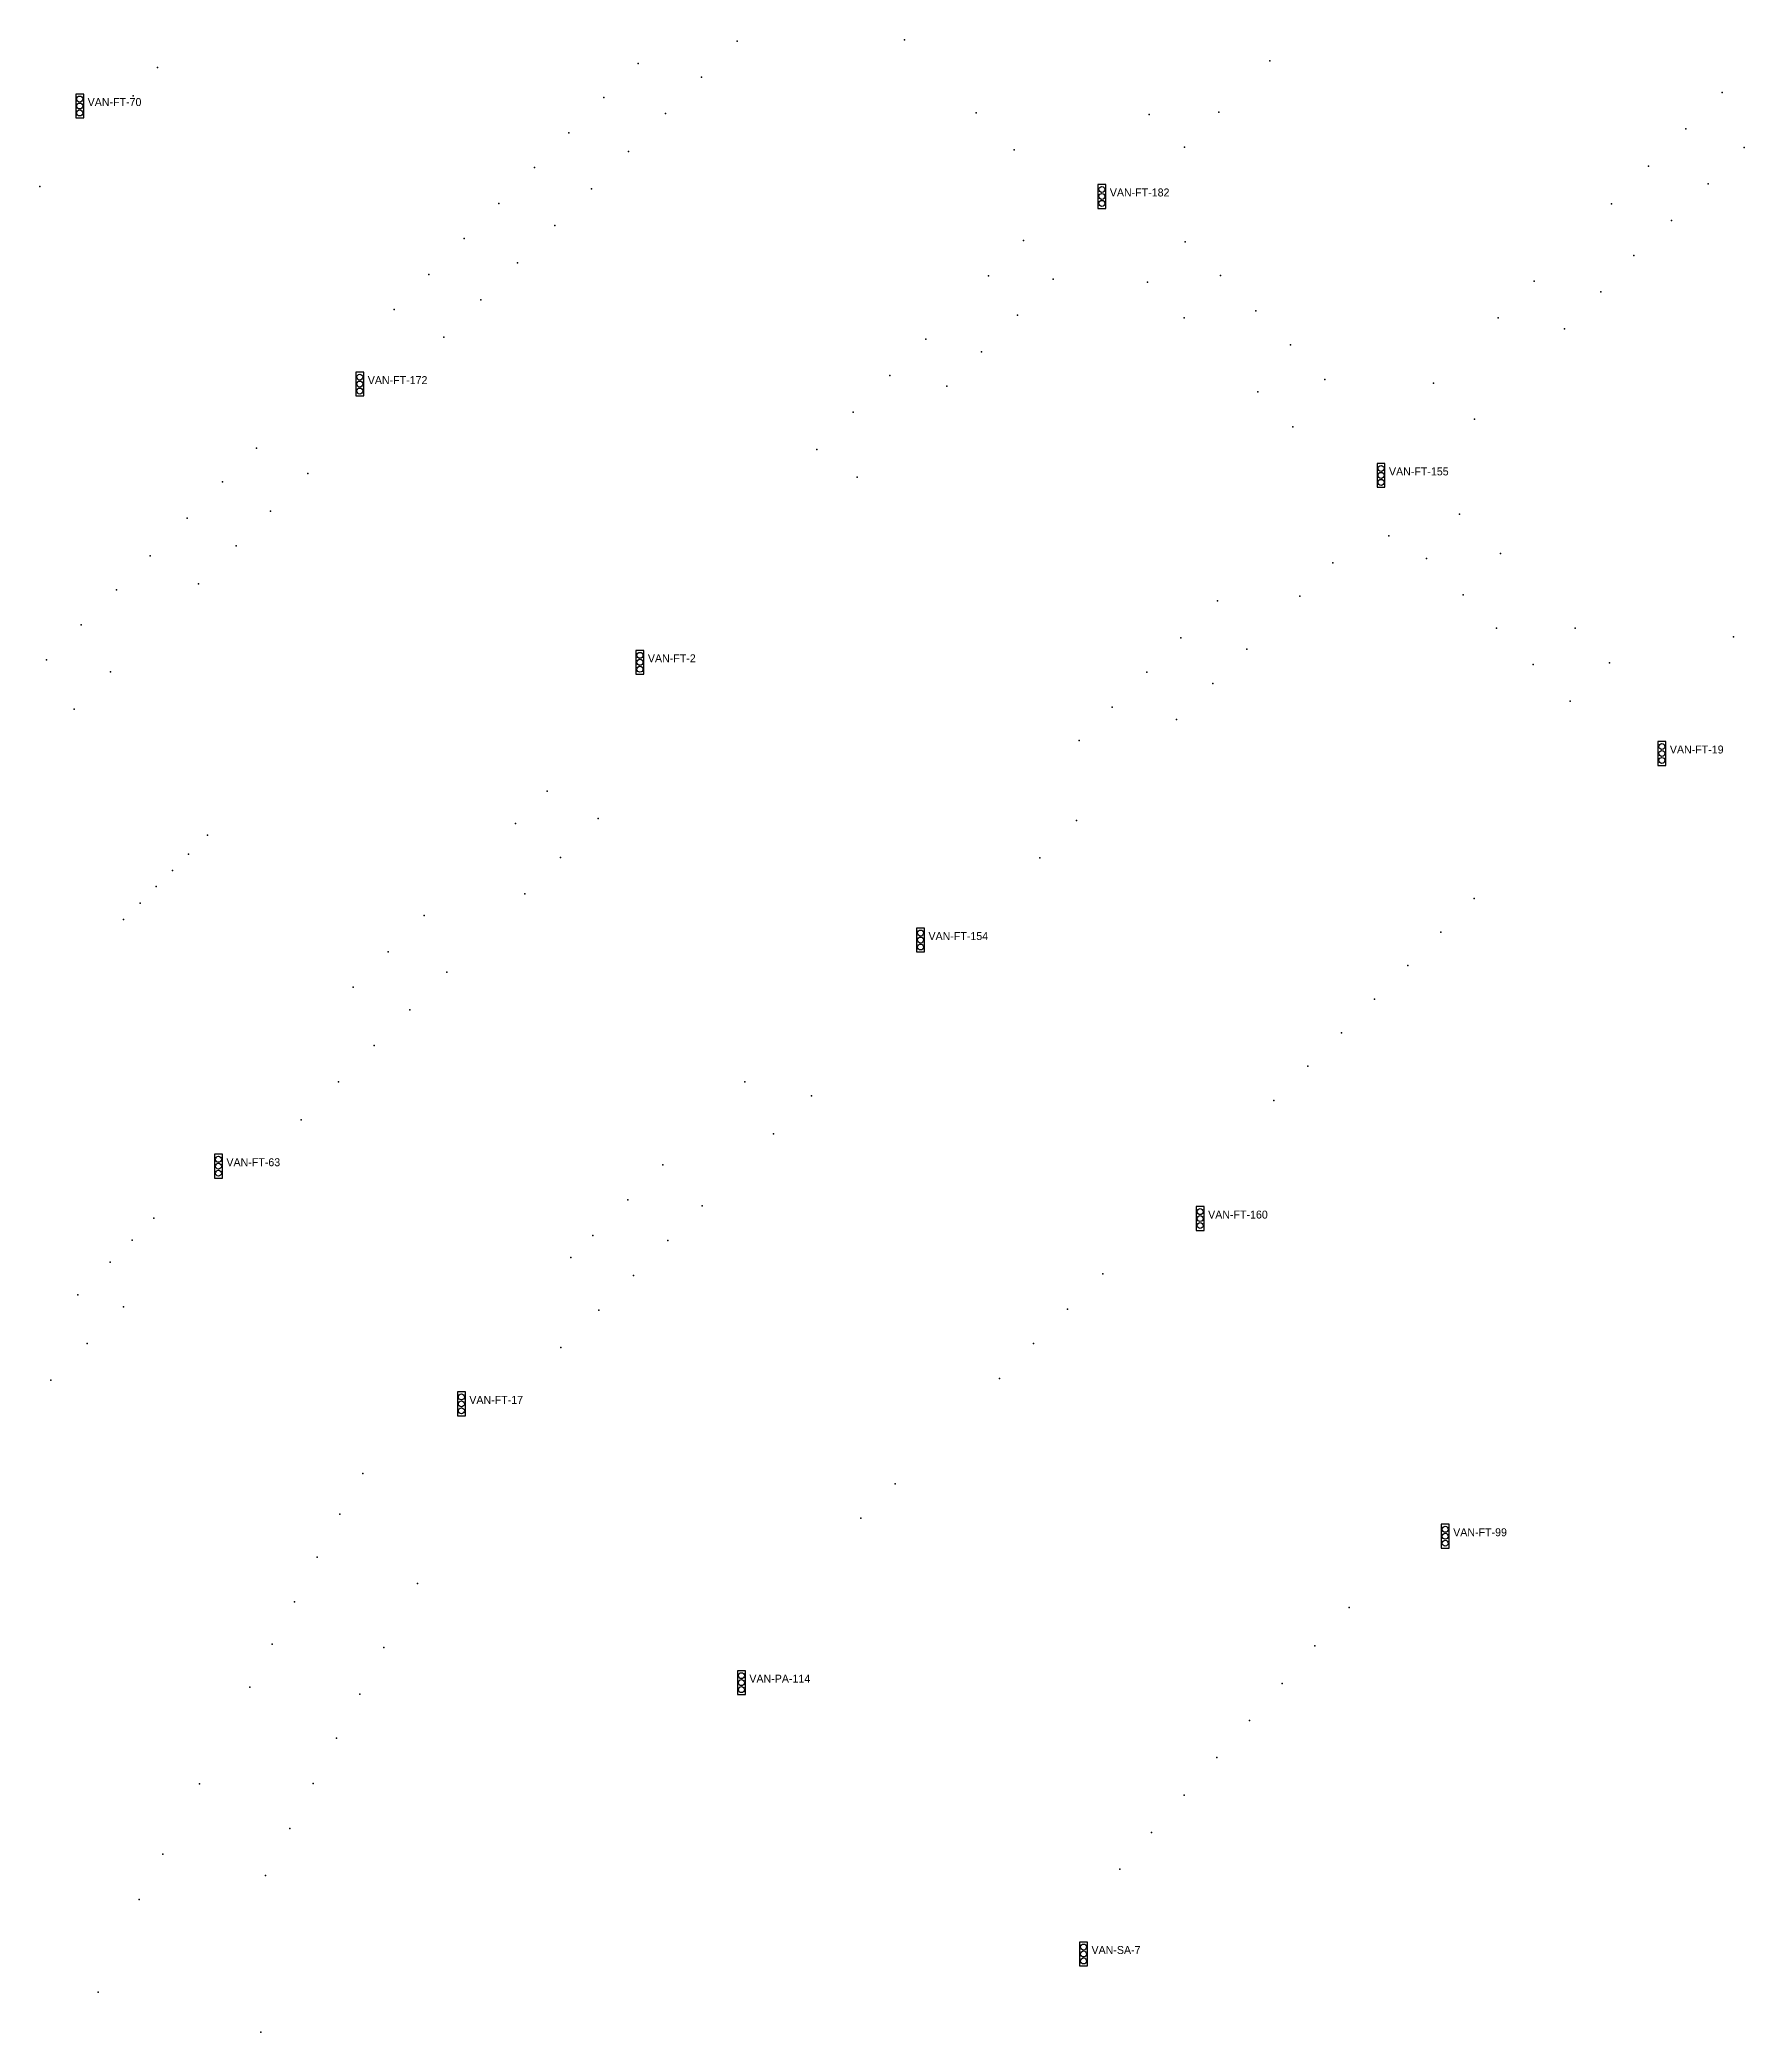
# Model space of a CAD drawing. Header units: inches. Extents: x 486474 to 494239, y 5455982 to 5460069.
# Drawn here: x 491301 to 491730, y 5457998 to 5458500 of the extents above; entities that cross this region are included whole.
import ezdxf

# ---------------------------------------------------------------- set-up
doc = ezdxf.new("R2010")
doc.units = ezdxf.units.IN
doc.header["$MEASUREMENT"] = 0
doc.layers.add('Parking Meters', color=10, linetype='Continuous')
doc.layers.add('Traffic Signals', color=10, linetype='Continuous')

msp = doc.modelspace()

# ---------------------------------------------------------------- linework, layer by layer
at = {"layer": 'Parking Meters', "color": 7}
for p in [(491476.83, 5458499.3), (491476.83, 5458499.3), (491518.92, 5458499.66), (491518.92, 5458499.66), (491331, 5458492.72), (491331, 5458492.72), (491451.95, 5458493.72), (491451.95, 5458493.72), (491610.87, 5458494.36), (491610.87, 5458494.36), (491467.88, 5458490.29), (491467.88, 5458490.29), (491324.94, 5458485.58), (491324.94, 5458485.58), (491443.35, 5458485.14), (491443.35, 5458485.14), (491724.68, 5458486.45), (491724.68, 5458486.45), (491458.82, 5458481.09), (491458.82, 5458481.09), (491536.99, 5458481.28), (491536.99, 5458481.28), (491580.49, 5458480.84), (491580.49, 5458480.84), (491598.07, 5458481.43), (491434.5, 5458476.29), (491434.5, 5458476.29), (491589.36, 5458472.66), (491589.36, 5458472.66), (491715.55, 5458477.23), (491715.55, 5458477.23), (491730.19, 5458472.54), (491730.19, 5458472.54), (491425.91, 5458467.53), (491425.91, 5458467.53), (491449.54, 5458471.59), (491449.54, 5458471.59), (491546.51, 5458472.02), (491546.51, 5458472.02), (491706.16, 5458467.84), (491706.16, 5458467.84), (491301.43, 5458462.73), (491301.43, 5458462.73), (491721.15, 5458463.39), (491721.15, 5458463.39), (491416.94, 5458458.5), (491416.94, 5458458.5), (491440.22, 5458462.2), (491440.22, 5458462.2), (491696.84, 5458458.42), (491431, 5458452.95), (491431, 5458452.95), (491711.95, 5458454.21), (491711.95, 5458454.21), (491408.18, 5458449.69), (491408.18, 5458449.69), (491548.88, 5458449.15), (491548.88, 5458449.15), (491589.59, 5458448.86), (491589.59, 5458448.86), (491421.64, 5458443.54), (491421.64, 5458443.54), (491702.4, 5458445.39), (491702.4, 5458445.39), (491399.33, 5458440.64), (491399.33, 5458440.64), (491540.08, 5458440.26), (491540.08, 5458440.26), (491556.4, 5458439.48), (491556.4, 5458439.48), (491580.06, 5458438.72), (491580.06, 5458438.72), (491598.45, 5458440.36), (491598.45, 5458440.36), (491677.37, 5458438.93), (491677.37, 5458438.93), (491412.35, 5458434.22), (491412.35, 5458434.22), (491694.16, 5458436.28), (491694.16, 5458436.28), (491390.56, 5458431.85), (491390.56, 5458431.85), (491547.42, 5458430.4), (491547.42, 5458430.4), (491589.28, 5458429.7), (491589.28, 5458429.7), (491607.35, 5458431.51), (491607.35, 5458431.51), (491668.31, 5458429.7), (491403.06, 5458424.85), (491403.06, 5458424.85), (491524.32, 5458424.37), (491524.32, 5458424.37), (491616.09, 5458422.89), (491616.09, 5458422.89), (491685.01, 5458426.98), (491685.01, 5458426.98), (491538.31, 5458421.16), (491538.31, 5458421.16), (491515.25, 5458415.17), (491515.25, 5458415.17), (491529.65, 5458412.49), (491529.65, 5458412.49), (491624.7, 5458414.22), (491624.7, 5458414.22), (491652.03, 5458413.24), (491652.03, 5458413.24), (491607.82, 5458411.1), (491607.82, 5458411.1), (491506.07, 5458405.98), (491506.07, 5458405.98), (491616.69, 5458402.26), (491616.69, 5458402.26), (491662.38, 5458404.24), (491662.38, 5458404.24), (491355.96, 5458396.96), (491355.96, 5458396.96), (491496.88, 5458396.62), (491347.35, 5458388.44), (491347.35, 5458388.44), (491368.87, 5458390.54), (491368.87, 5458390.54), (491507.09, 5458389.65), (491507.09, 5458389.65), (491338.48, 5458379.31), (491338.48, 5458379.31), (491359.43, 5458381.07), (491359.43, 5458381.07), (491658.59, 5458380.29), (491658.59, 5458380.29), (491350.84, 5458372.34), (491350.84, 5458372.34), (491640.83, 5458374.86), (491329.16, 5458369.82), (491329.16, 5458369.82), (491626.69, 5458368.11), (491650.27, 5458369.15), (491650.27, 5458369.15), (491668.91, 5458370.39), (491668.91, 5458370.39), (491341.34, 5458362.81), (491341.34, 5458362.81), (491320.7, 5458361.31), (491320.7, 5458361.31), (491597.7, 5458358.49), (491597.7, 5458358.49), (491618.41, 5458359.71), (491618.41, 5458359.71), (491659.49, 5458360), (491659.49, 5458360), (491311.86, 5458352.46), (491311.86, 5458352.46), (491588.46, 5458349.17), (491588.46, 5458349.17), (491667.91, 5458351.63), (491667.91, 5458351.63), (491687.69, 5458351.62), (491687.69, 5458351.62), (491727.53, 5458349.42), (491727.53, 5458349.42), (491303.14, 5458343.7), (491303.14, 5458343.7), (491605.07, 5458346.32), (491677.1, 5458342.5), (491677.1, 5458342.5), (491696.28, 5458342.92), (491696.28, 5458342.92), (491319.23, 5458340.61), (491319.23, 5458340.61), (491579.89, 5458340.53), (491579.89, 5458340.53), (491596.54, 5458337.74), (491596.54, 5458337.74), (491686.4, 5458333.29), (491686.4, 5458333.29), (491310.1, 5458331.29), (491310.1, 5458331.29), (491571.2, 5458331.78), (491571.2, 5458331.78), (491587.42, 5458328.62), (491587.42, 5458328.62), (491562.89, 5458323.38), (491562.89, 5458323.38), (491429.06, 5458310.66), (491429.06, 5458310.66), (491421.06, 5458302.46), (491441.89, 5458303.78), (491562.21, 5458303.27), (491562.21, 5458303.27), (491343.61, 5458299.56), (491338.84, 5458294.78), (491338.84, 5458294.78), (491432.44, 5458293.94), (491432.44, 5458293.94), (491553, 5458293.88), (491553, 5458293.88), (491334.77, 5458290.67), (491334.77, 5458290.67), (491326.63, 5458282.45), (491326.63, 5458282.45), (491330.66, 5458286.61), (491330.66, 5458286.61), (491423.41, 5458284.79), (491423.41, 5458284.79), (491662.26, 5458283.63), (491662.26, 5458283.63), (491322.48, 5458278.35), (491322.48, 5458278.35), (491398.14, 5458279.32), (491398.14, 5458279.32), (491653.87, 5458275.19), (491653.87, 5458275.19), (491389.08, 5458270.16), (491389.08, 5458270.16), (491403.86, 5458265.11), (491645.59, 5458266.75), (491645.59, 5458266.75), (491380.22, 5458261.31), (491380.22, 5458261.31), (491637.17, 5458258.32), (491637.17, 5458258.32), (491394.52, 5458255.64), (491394.52, 5458255.64), (491628.88, 5458249.82), (491628.88, 5458249.82), (491385.56, 5458246.61), (491385.56, 5458246.61), (491376.53, 5458237.48), (491376.53, 5458237.48), (491478.78, 5458237.5), (491620.39, 5458241.45), (491620.39, 5458241.45), (491495.53, 5458234), (491495.53, 5458234), (491611.89, 5458232.78), (491367.19, 5458227.92), (491367.19, 5458227.92), (491485.98, 5458224.39), (491485.98, 5458224.39), (491458.16, 5458216.65), (491458.16, 5458216.65), (491449.33, 5458207.8), (491449.33, 5458207.8), (491330.13, 5458203.16), (491330.13, 5458203.16), (491468.04, 5458206.27), (491468.04, 5458206.27), (491324.64, 5458197.69), (491324.64, 5458197.69), (491440.53, 5458198.87), (491440.53, 5458198.87), (491459.41, 5458197.53), (491459.41, 5458197.53), (491319.12, 5458192.14), (491319.12, 5458192.14), (491435.01, 5458193.28), (491450.76, 5458188.79), (491450.76, 5458188.79), (491568.87, 5458189.15), (491568.87, 5458189.15), (491310.95, 5458183.88), (491310.95, 5458183.88), (491322.51, 5458180.86), (491322.51, 5458180.86), (491442.09, 5458180.01), (491442.09, 5458180.01), (491559.99, 5458180.27), (491559.99, 5458180.27), (491313.32, 5458171.68), (491313.32, 5458171.68), (491551.42, 5458171.65), (491551.42, 5458171.65), (491432.49, 5458170.65), (491432.49, 5458170.65), (491304.2, 5458162.45), (491304.2, 5458162.45), (491542.82, 5458162.89), (491542.82, 5458162.89), (491382.68, 5458138.93), (491382.68, 5458138.93), (491516.64, 5458136.34), (491516.64, 5458136.34), (491376.93, 5458128.73), (491376.93, 5458128.73), (491507.99, 5458127.67), (491507.99, 5458127.67), (491371.23, 5458117.92), (491371.23, 5458117.92), (491365.5, 5458106.7), (491365.5, 5458106.7), (491396.43, 5458111.24), (491630.79, 5458105.26), (491630.79, 5458105.26), (491359.84, 5458095.98), (491359.84, 5458095.98), (491387.97, 5458095.15), (491622.19, 5458095.58), (491622.19, 5458095.58), (491354.23, 5458085.19), (491354.23, 5458085.19), (491381.92, 5458083.42), (491381.92, 5458083.42), (491613.96, 5458086.12), (491613.96, 5458086.12), (491605.78, 5458076.82), (491605.78, 5458076.82), (491376.1, 5458072.32), (491376.1, 5458072.32), (491597.56, 5458067.46), (491597.56, 5458067.46), (491341.58, 5458060.87), (491370.19, 5458060.93), (491370.19, 5458060.93), (491589.33, 5458058.02), (491589.33, 5458058.02), (491364.31, 5458049.6), (491364.31, 5458049.6), (491581.13, 5458048.61), (491581.13, 5458048.61), (491332.37, 5458043.15), (491332.37, 5458043.15), (491358.2, 5458037.84), (491358.2, 5458037.84), (491573.17, 5458039.42), (491326.41, 5458031.77), (491326.41, 5458031.77), (491316.11, 5458008.42), (491357.03, 5457998.39)]:
    msp.add_point(p, dxfattribs=at)
at = {"layer": 'Traffic Signals', "color": 1}
for points in [[(491310.46, 5458480.01), (491312.46, 5458480.01), (491312.46, 5458486.01), (491310.46, 5458486.01)], [(491567.61, 5458457.26), (491569.61, 5458457.26), (491569.61, 5458463.26), (491567.61, 5458463.26)], [(491380.93, 5458410.05), (491382.93, 5458410.05), (491382.93, 5458416.05), (491380.93, 5458416.05)], [(491637.84, 5458387.07), (491639.84, 5458387.07), (491639.84, 5458393.07), (491637.84, 5458393.07)], [(491451.4, 5458340.05), (491453.4, 5458340.05), (491453.4, 5458346.05), (491451.4, 5458346.05)], [(491708.5, 5458317.11), (491710.5, 5458317.11), (491710.5, 5458323.11), (491708.5, 5458323.11)], [(491521.99, 5458270.17), (491523.99, 5458270.17), (491523.99, 5458276.17), (491521.99, 5458276.17)], [(491345.37, 5458213.26), (491347.37, 5458213.26), (491347.37, 5458219.26), (491345.37, 5458219.26)], [(491592.34, 5458200.09), (491594.34, 5458200.09), (491594.34, 5458206.09), (491592.34, 5458206.09)], [(491406.48, 5458153.47), (491408.48, 5458153.47), (491408.48, 5458159.47), (491406.48, 5458159.47)], [(491653.99, 5458120.16), (491655.99, 5458120.16), (491655.99, 5458126.16), (491653.99, 5458126.16)], [(491476.93, 5458083.33), (491478.93, 5458083.33), (491478.93, 5458089.33), (491476.93, 5458089.33)], [(491563, 5458015.06), (491565, 5458015.06), (491565, 5458021.06), (491563, 5458021.06)]]:
    msp.add_lwpolyline(points, close=True, dxfattribs=at)
for centre in [(491311.46, 5458484.76), (491311.46, 5458483.01), (491311.46, 5458481.26), (491568.61, 5458462.01), (491568.61, 5458460.26), (491568.61, 5458458.51), (491381.93, 5458414.8), (491381.93, 5458413.05), (491381.93, 5458411.3), (491638.84, 5458391.82), (491638.84, 5458390.07), (491638.84, 5458388.32), (491452.4, 5458344.8), (491452.4, 5458343.05), (491452.4, 5458341.3), (491709.5, 5458321.86), (491709.5, 5458320.11), (491709.5, 5458318.36), (491522.99, 5458274.92), (491522.99, 5458273.17), (491522.99, 5458271.42), (491346.37, 5458218.01), (491346.37, 5458216.26), (491346.37, 5458214.51), (491593.34, 5458204.84), (491593.34, 5458203.09), (491593.34, 5458201.34), (491407.48, 5458158.22), (491407.48, 5458156.47), (491407.48, 5458154.72), (491654.99, 5458124.91), (491654.99, 5458123.16), (491654.99, 5458121.41), (491477.93, 5458088.08), (491477.93, 5458086.33), (491477.93, 5458084.58), (491564, 5458019.81), (491564, 5458018.06), (491564, 5458016.31)]:
    msp.add_circle(centre, 0.75, dxfattribs=at)

# ---------------------------------------------------------------- texts
for s, p in [('VAN-FT-70', (491313.46, 5458483.01)), ('VAN-FT-182', (491570.61, 5458460.26)), ('VAN-FT-172', (491383.93, 5458413.05)), ('VAN-FT-155', (491640.84, 5458390.07)), ('VAN-FT-2', (491454.4, 5458343.05)), ('VAN-FT-19', (491711.5, 5458320.11)), ('VAN-FT-154', (491524.99, 5458273.17)), ('VAN-FT-63', (491348.37, 5458216.26)), ('VAN-FT-160', (491595.34, 5458203.09)), ('VAN-FT-17', (491409.48, 5458156.47)), ('VAN-FT-99', (491656.99, 5458123.16)), ('VAN-PA-114', (491479.93, 5458086.33)), ('VAN-SA-7', (491566, 5458018.06))]:
    msp.add_text(s, height=2, dxfattribs=at).set_placement(p)

doc.saveas('drawing.dxf')
